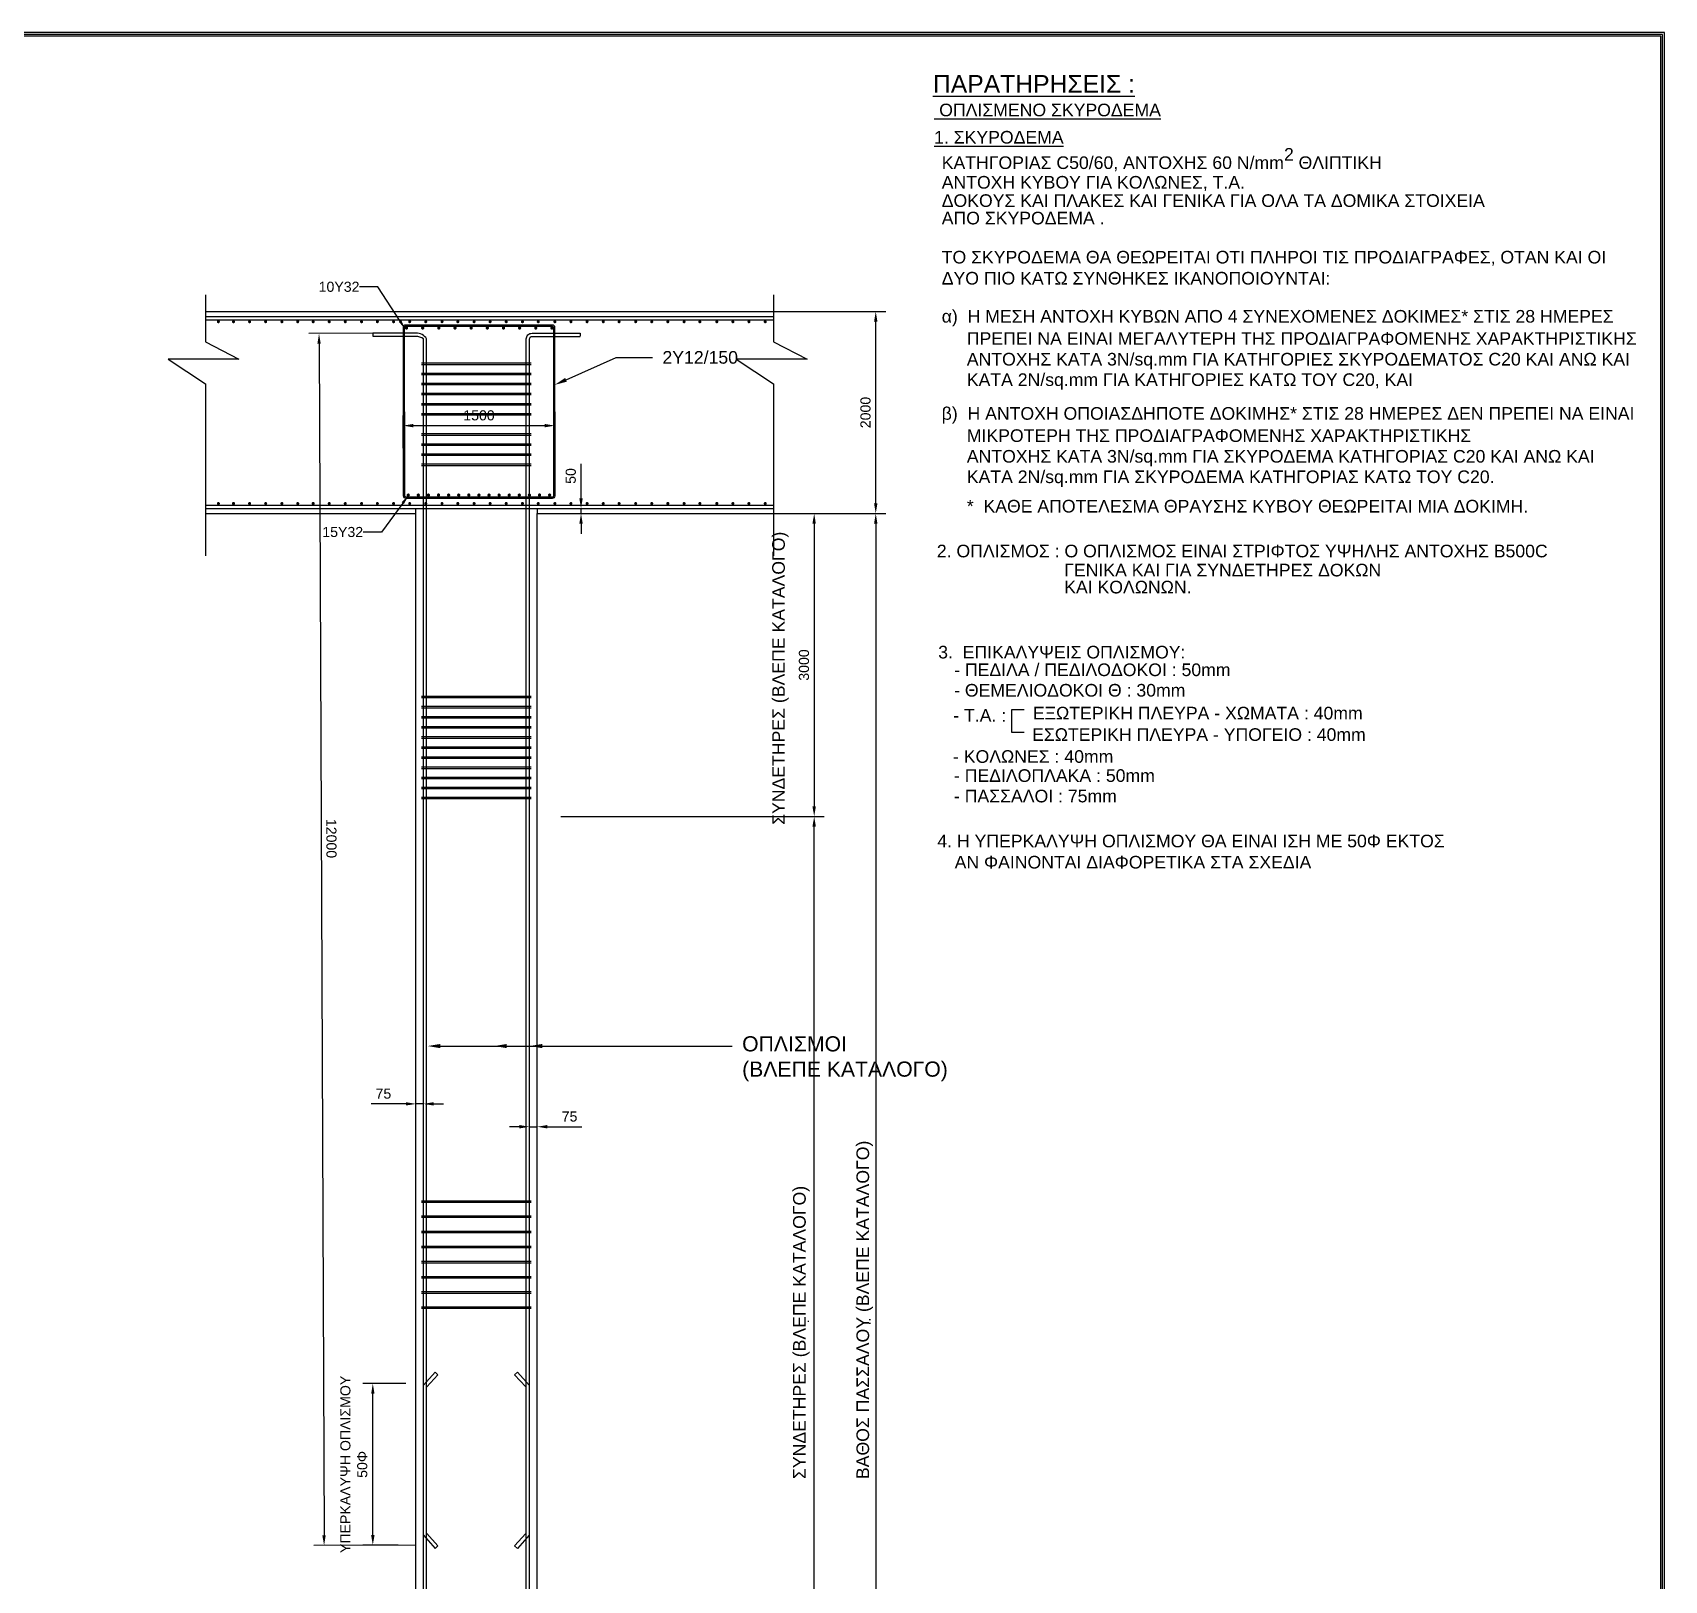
# Model space of a CAD drawing. Header units: inches. Extents: x 3 to 172, y -62 to 57.
# Drawn here: x 48.02 to 80.33, y -37.73 to -7.08 of the extents above; entities that cross this region are included whole.
import ezdxf
from ezdxf import colors
from ezdxf.entities.mleader import LeaderData, LeaderLine
from ezdxf.math import Vec2, Vec3

# ---------------------------------------------------------------- set-up
doc = ezdxf.new("R2010")
doc.units = ezdxf.units.IN
doc.header["$MEASUREMENT"] = 0
for name, color, linetype in [('3', 1, 'Continuous'), ('6', 7, 'Continuous'), ('BORDER-1', 5, 'Continuous'), ('column text block a', 3, 'Continuous'), ('DOMENSIONS', 1, 'Continuous'), ('KTIRIO', 3, 'Continuous'), ('REINFORCEMENT', 6, 'Continuous'), ('SLAB AREAS', 7, 'Continuous'), ('TEXT', 3, 'Continuous')]:
    doc.layers.add(name, color=color, linetype=linetype)
doc.layers.add('REIFORCEMENT', color=6, linetype='Continuous', lineweight=0)
doc.styles.add('arial greek', font='arial.ttf')
doc.styles.get("Standard").update_dxf_attribs({"font": 'arial.ttf'})
doc.styles.add('STYLE1', font='arial.ttf')
doc.dimstyles.new('1-50', dxfattribs={"dimtxt": 0.2, "dimasz": 0.2, "dimexe": 0.2, "dimexo": 0, "dimgap": 0.1, "dimtad": 1, "dimdec": 0, "dimlfac": 500, "dimzin": 1, "dimdsep": 46, "dimtxsty": 'arial greek', "dimcen": 0.02, "dimclrd": 1, "dimclre": 1, "dimclrt": 3, "dimadec": 3, "dimazin": 0, "dimtfac": 0.1, "dimtdec": 0, "dimtmove": 0, "dimatfit": 2, "dimfxl": 1, "dimtolj": 1, "dimtzin": 0, "dimarcsym": 0})
doc.dimstyles.new('1-50 NEW', dxfattribs={"dimtxt": 0.2, "dimasz": 0.2, "dimexe": 0.2, "dimexo": 0, "dimgap": 0.1, "dimtad": 1, "dimdec": 0, "dimlfac": 500, "dimzin": 1, "dimdsep": 46, "dimtxsty": 'arial greek', "dimcen": 0.02, "dimclrd": 1, "dimclre": 1, "dimclrt": 3, "dimadec": 3, "dimazin": 0, "dimtfac": 0.1, "dimtdec": 0, "dimtmove": 0, "dimatfit": 2, "dimfxl": 1, "dimtolj": 1, "dimtzin": 0, "dimarcsym": 0})

# ---------------------------------------------------------------- blocks, each defined once
blk = doc.blocks.new('*D318')
at = {"layer": 'DefPoints', "color": 0, "linetype": 'Continuous', "transparency": 16777216}
for p in [(62.816, -16.6), (62.816, -48.6), (64.716, -48.6)]:
    blk.add_point(p, dxfattribs=at)
at = {"layer": 'DOMENSIONS', "color": 1, "linetype": 'Continuous', "lineweight": -2, "transparency": 16777216}
for p, q in [((62.816, -16.6), (64.916, -16.6)), ((64.716, -16.8), (64.716, -48.4)), ((62.816, -48.6), (64.916, -48.6))]:
    blk.add_line(p, q, dxfattribs=at)
at = {"layer": 'DOMENSIONS', "color": 1, "linetype": 'Continuous', "transparency": 16777216}
for points in [[(64.683, -16.8), (64.75, -16.8), (64.716, -16.6)], [(64.683, -48.4), (64.75, -48.4), (64.716, -48.6)]]:
    blk.add_solid(points, dxfattribs=at)
at = {"layer": 'DOMENSIONS', "color": 3, "linetype": 'Continuous', "transparency": 16777216, "insert": (64.516, -32.6), "char_height": 0.2, "attachment_point": 5, "rotation": 90, "style": 'arial greek'}
blk.add_mtext('\\A1;..', dxfattribs=at)
blk = doc.blocks.new('*D329')
at = {"layer": 'DefPoints', "color": 0, "linetype": 'Continuous', "transparency": 16777216}
for p in [(55.51, -13.03), (53.791, -37.037), (55.61, -37.03)]:
    blk.add_point(p, dxfattribs=at)
at = {"layer": 'DOMENSIONS', "color": 1, "linetype": 'Continuous', "lineweight": -2, "transparency": 16777216}
for p, q in [((55.51, -13.03), (53.491, -13.038)), ((53.692, -13.237), (53.79, -36.837)), ((55.61, -37.03), (53.591, -37.038))]:
    blk.add_line(p, q, dxfattribs=at)
at = {"layer": 'DOMENSIONS', "color": 1, "linetype": 'Continuous', "transparency": 16777216}
for points in [[(53.725, -13.237), (53.658, -13.237), (53.691, -13.037)], [(53.823, -36.837), (53.757, -36.837), (53.791, -37.037)]]:
    blk.add_solid(points, dxfattribs=at)
at = {"layer": 'DOMENSIONS', "color": 3, "linetype": 'Continuous', "transparency": 16777216, "insert": (53.935, -23.036), "char_height": 0.2, "attachment_point": 5, "rotation": 270.2387, "style": 'arial greek'}
blk.add_mtext('\\A1;12000', dxfattribs=at)
blk = doc.blocks.new('*D330')
at = {"layer": 'DefPoints', "color": 0, "transparency": 16777216}
for p in [(54.756, -33.83), (55.407, -33.83), (55.257, -37.03)]:
    blk.add_point(p, dxfattribs=at)
at = {"layer": 'SLAB AREAS', "color": 1, "lineweight": -2, "transparency": 16777216}
for p, q in [((55.407, -33.83), (54.556, -33.83)), ((54.756, -36.83), (54.756, -34.03)), ((55.257, -37.03), (54.556, -37.03))]:
    blk.add_line(p, q, dxfattribs=at)
at = {"layer": 'SLAB AREAS', "color": 1, "transparency": 16777216}
for points in [[(54.723, -34.03), (54.79, -34.03), (54.756, -33.83)], [(54.723, -36.83), (54.79, -36.83), (54.756, -37.03)]]:
    blk.add_solid(points, dxfattribs=at)
at = {"layer": 'SLAB AREAS', "color": 3, "transparency": 16777216, "insert": (54.381, -35.43), "char_height": 0.2, "attachment_point": 5, "rotation": 90, "style": 'arial greek'}
blk.add_mtext('\\A1;{\\fArial|b0|i0|c161|p34;ΥΠΕΡΚΑΛΥΨΗ ΟΠΛΙΣΜΟΥ\\P50Φ}', dxfattribs=at)
blk = doc.blocks.new('*D343')
at = {"layer": 'DefPoints', "color": 0, "linetype": 'Continuous', "transparency": 16777216}
for p in [(58.48, -16.6), (58.48, -22.6), (63.497, -22.6)]:
    blk.add_point(p, dxfattribs=at)
at = {"layer": 'DOMENSIONS', "color": 1, "linetype": 'Continuous', "lineweight": -2, "transparency": 16777216}
for p, q in [((58.48, -16.6), (63.697, -16.6)), ((63.497, -16.8), (63.497, -22.4)), ((58.48, -22.6), (63.697, -22.6))]:
    blk.add_line(p, q, dxfattribs=at)
at = {"layer": 'DOMENSIONS', "color": 1, "linetype": 'Continuous', "transparency": 16777216}
for points in [[(63.463, -16.8), (63.53, -16.8), (63.497, -16.6)], [(63.463, -22.4), (63.53, -22.4), (63.497, -22.6)]]:
    blk.add_solid(points, dxfattribs=at)
at = {"layer": 'DOMENSIONS', "color": 3, "linetype": 'Continuous', "transparency": 16777216, "insert": (63.295, -19.6), "char_height": 0.2, "attachment_point": 5, "rotation": 90, "style": 'arial greek'}
blk.add_mtext('\\A1;3000', dxfattribs=at)
blk = doc.blocks.new('*D332')
at = {"layer": '3', "color": 1, "lineweight": -2, "transparency": 16777216}
for p, q in [((61.088, -22.6), (63.697, -22.6)), ((63.497, -42.4), (63.497, -22.8)), ((61.088, -42.6), (63.697, -42.6))]:
    blk.add_line(p, q, dxfattribs=at)
at = {"layer": '3', "color": 1, "transparency": 16777216}
for points in [[(63.463, -22.8), (63.53, -22.8), (63.497, -22.6)], [(63.463, -42.4), (63.53, -42.4), (63.497, -42.6)]]:
    blk.add_solid(points, dxfattribs=at)
at = {"layer": 'DefPoints', "color": 0, "transparency": 16777216}
for p in [(61.088, -22.6), (63.497, -22.6), (61.088, -42.6)]:
    blk.add_point(p, dxfattribs=at)
at = {"layer": '3', "color": 3, "transparency": 16777216, "insert": (63.297, -32.6), "char_height": 0.2, "attachment_point": 5, "rotation": 90, "style": 'arial greek'}
blk.add_mtext('\\A1;.', dxfattribs=at)
blk = doc.blocks.new('*D333')
at = {"layer": 'DefPoints', "color": 0, "linetype": 'Continuous', "transparency": 16777216}
for p in [(58.359, -14.86), (55.359, -15.306), (58.359, -15.306)]:
    blk.add_point(p, dxfattribs=at)
at = {"layer": 'TEXT', "color": 1, "linetype": 'Continuous', "lineweight": -2, "transparency": 16777216}
for p, q in [((55.359, -15.306), (55.359, -14.66)), ((55.559, -14.86), (58.159, -14.86)), ((58.359, -15.306), (58.359, -14.66))]:
    blk.add_line(p, q, dxfattribs=at)
at = {"layer": 'TEXT', "color": 1, "linetype": 'Continuous', "transparency": 16777216}
for points in [[(55.559, -14.826), (55.559, -14.893), (55.359, -14.86)], [(58.159, -14.826), (58.159, -14.893), (58.359, -14.86)]]:
    blk.add_solid(points, dxfattribs=at)
at = {"layer": 'TEXT', "color": 3, "linetype": 'Continuous', "transparency": 16777216, "insert": (56.859, -14.657), "char_height": 0.2, "attachment_point": 5, "style": 'arial greek'}
blk.add_mtext('\\A1;1500', dxfattribs=at)
blk = doc.blocks.new('*D344')
at = {"layer": 'DefPoints', "color": 0, "linetype": 'Continuous', "transparency": 16777216}
for p in [(61.64, -12.6), (64.716, -12.6), (61.64, -16.6)]:
    blk.add_point(p, dxfattribs=at)
at = {"layer": 'REIFORCEMENT', "color": 1, "linetype": 'Continuous', "lineweight": -2, "transparency": 16777216}
for p, q in [((61.64, -12.6), (64.916, -12.6)), ((64.716, -16.4), (64.716, -12.8)), ((61.64, -16.6), (64.916, -16.6))]:
    blk.add_line(p, q, dxfattribs=at)
at = {"layer": 'REIFORCEMENT', "color": 1, "linetype": 'Continuous', "transparency": 16777216}
for points in [[(64.683, -12.8), (64.75, -12.8), (64.716, -12.6)], [(64.683, -16.4), (64.75, -16.4), (64.716, -16.6)]]:
    blk.add_solid(points, dxfattribs=at)
at = {"layer": 'REIFORCEMENT', "color": 3, "linetype": 'Continuous', "transparency": 16777216, "insert": (64.514, -14.6), "char_height": 0.2, "attachment_point": 5, "rotation": 90, "style": 'arial greek'}
blk.add_mtext('\\A1;2000', dxfattribs=at)
blk = doc.blocks.new('*U316')
at = {"layer": 'column text block a', "color": 6, "linetype": 'Continuous', "const_width": 0.032}
blk.add_lwpolyline([(-0.016, 0, 1), (0.016, 0, 1)], format="xyb", close=True, dxfattribs=at)
blk = doc.blocks.new('*U317')
at = {"layer": 'REIFORCEMENT', "color": 0, "linetype": 'ByBlock', "lineweight": -2}
for p in [(0, 0), (0.32, 0), (0.64, 0), (0.96, 0), (1.28, 0), (1.6, 0), (1.92, 0), (2.24, 0), (2.56, 0), (2.88, 0)]:
    blk.add_blockref('*U316', p, dxfattribs=at)
blk = doc.blocks.new('*U306')
at = {"layer": 'column text block a', "color": 6, "linetype": 'Continuous', "const_width": 0.032}
blk.add_lwpolyline([(-0.016, 0, 1), (0.016, 0, 1)], format="xyb", close=True, dxfattribs=at)
blk = doc.blocks.new('*U307')
at = {"layer": 'REIFORCEMENT', "color": 0, "linetype": 'ByBlock', "lineweight": -2}
for p in [(0, 0), (0.2, 0), (0.4, 0), (0.6, 0), (0.8, 0), (1, 0), (1.2, 0), (1.4, 0), (1.6, 0), (1.8, 0), (2, 0), (2.2, 0), (2.4, 0), (2.6, 0), (2.8, 0)]:
    blk.add_blockref('*U306', p, dxfattribs=at)
blk = doc.blocks.new('*D345')
at = {"layer": 'DefPoints', "color": 0, "linetype": 'Continuous', "transparency": 16777216}
for p in [(58.01, -16.5), (58.01, -16.6), (58.88, -16.5)]:
    blk.add_point(p, dxfattribs=at)
at = {"layer": 'REIFORCEMENT', "color": 1, "linetype": 'Continuous', "lineweight": -2, "transparency": 16777216}
for p, q in [((58.88, -16.3), (58.88, -15.614)), ((58.01, -16.5), (59.08, -16.5)), ((58.01, -16.6), (59.08, -16.6)), ((58.88, -16.6), (58.88, -16.5)), ((58.88, -16.8), (58.88, -17))]:
    blk.add_line(p, q, dxfattribs=at)
at = {"layer": 'REIFORCEMENT', "color": 1, "linetype": 'Continuous', "transparency": 16777216}
for points in [[(58.846, -16.3), (58.913, -16.3), (58.88, -16.5)], [(58.846, -16.8), (58.913, -16.8), (58.88, -16.6)]]:
    blk.add_solid(points, dxfattribs=at)
at = {"layer": 'REIFORCEMENT', "color": 3, "linetype": 'Continuous', "transparency": 16777216, "insert": (58.677, -15.857), "char_height": 0.2, "attachment_point": 5, "rotation": 90, "style": 'arial greek'}
blk.add_mtext('\\A1;50', dxfattribs=at)
blk = doc.blocks.new('*D338')
at = {"layer": 'DefPoints', "color": 0, "linetype": 'Continuous', "transparency": 16777216}
for p in [(58.01, -28.744), (57.86, -28.806), (58.01, -28.806)]:
    blk.add_point(p, dxfattribs=at)
at = {"layer": 'REIFORCEMENT', "color": 1, "linetype": 'Continuous', "lineweight": -2, "transparency": 16777216}
for p, q in [((57.66, -28.744), (57.46, -28.744)), ((57.86, -28.806), (57.86, -28.544)), ((57.86, -28.744), (58.01, -28.744)), ((58.01, -28.806), (58.01, -28.544)), ((58.21, -28.744), (58.896, -28.744))]:
    blk.add_line(p, q, dxfattribs=at)
at = {"layer": 'REIFORCEMENT', "color": 1, "linetype": 'Continuous', "transparency": 16777216}
for points in [[(57.66, -28.71), (57.66, -28.777), (57.86, -28.744)], [(58.21, -28.71), (58.21, -28.777), (58.01, -28.744)]]:
    blk.add_solid(points, dxfattribs=at)
at = {"layer": 'REIFORCEMENT', "color": 3, "linetype": 'Continuous', "transparency": 16777216, "insert": (58.653, -28.542), "char_height": 0.2, "attachment_point": 5, "style": 'arial greek'}
blk.add_mtext('\\A1;75', dxfattribs=at)
blk = doc.blocks.new('*D339')
at = {"layer": 'DefPoints', "color": 0, "linetype": 'Continuous', "transparency": 16777216}
for p in [(55.61, -28.291), (55.61, -28.566), (55.758, -28.566)]:
    blk.add_point(p, dxfattribs=at)
at = {"layer": 'REIFORCEMENT', "color": 1, "linetype": 'Continuous', "lineweight": -2, "transparency": 16777216}
for p, q in [((55.61, -28.566), (55.61, -28.091)), ((55.758, -28.566), (55.758, -28.091)), ((55.41, -28.291), (54.723, -28.291)), ((55.758, -28.291), (55.61, -28.291)), ((55.958, -28.291), (56.158, -28.291))]:
    blk.add_line(p, q, dxfattribs=at)
at = {"layer": 'REIFORCEMENT', "color": 1, "linetype": 'Continuous', "transparency": 16777216}
for points in [[(55.41, -28.257), (55.41, -28.324), (55.61, -28.291)], [(55.958, -28.257), (55.958, -28.324), (55.758, -28.291)]]:
    blk.add_solid(points, dxfattribs=at)
at = {"layer": 'REIFORCEMENT', "color": 3, "linetype": 'Continuous', "transparency": 16777216, "insert": (54.966, -28.089), "char_height": 0.2, "attachment_point": 5, "style": 'arial greek'}
blk.add_mtext('\\A1;75', dxfattribs=at)

msp = doc.modelspace()

# ---------------------------------------------------------------- linework, layer by layer
at = {"layer": '3', "color": 1}
for points in [[(51.4411, -12.2709), (51.4411, -13.1982), (52.1058, -13.5426), (50.7026, -13.5426), (51.4411, -14.0345), (51.4411, -17.4362)], [(62.6917, -12.2709), (62.6917, -13.1982), (63.3563, -13.5426), (61.9531, -13.5426), (62.6917, -14.0345), (62.6917, -17.4362)]]:
    msp.add_lwpolyline(points, dxfattribs=at)
at = {"layer": '3', "color": 3}
for points in [[(51.4411, -12.5998), (62.6917, -12.5998)], [(51.4411, -16.5998), (55.6096, -16.5998)], [(55.6096, -48.5998), (55.6096, -16.5998)], [(58.0096, -16.5998), (62.6917, -16.5998)], [(58.0096, -48.5998), (58.0096, -16.5998)]]:
    msp.add_lwpolyline(points, dxfattribs=at)
at = {"layer": '3', "color": 6}
for points in [[(51.4411, -12.6998), (62.6917, -12.6998)], [(51.4411, -12.7638), (62.6917, -12.7638)], [(51.4411, -16.4358), (62.6917, -16.4358)], [(51.4411, -16.4998), (62.6917, -16.4998)]]:
    msp.add_lwpolyline(points, dxfattribs=at)
at = {"layer": '3'}
for points in [[(55.7224, -13.6183), (57.895, -13.6183)], [(55.7224, -13.6463), (57.895, -13.6463)], [(55.7224, -13.8183), (57.895, -13.8183)], [(55.7224, -13.8463), (57.895, -13.8463)], [(55.7224, -14.0183), (57.895, -14.0183)], [(55.7224, -14.0463), (57.895, -14.0463)], [(55.7224, -14.2183), (57.895, -14.2183)], [(55.7224, -14.2463), (57.895, -14.2463)], [(55.7224, -14.4183), (57.895, -14.4183)], [(55.7224, -14.4463), (57.895, -14.4463)], [(55.7224, -14.6183), (57.895, -14.6183)], [(55.7224, -14.6463), (57.895, -14.6463)], [(55.7224, -15.0183), (57.895, -15.0183)], [(55.7224, -15.0463), (57.895, -15.0463)], [(55.7224, -15.2183), (57.895, -15.2183)], [(55.7224, -15.2463), (57.895, -15.2463)], [(55.7224, -15.4183), (57.895, -15.4183)], [(55.7224, -15.4463), (57.895, -15.4463)], [(55.7224, -15.6183), (57.895, -15.6183)], [(55.7224, -15.6463), (57.895, -15.6463)], [(55.7224, -20.2183), (57.895, -20.2183)], [(55.7224, -20.2463), (57.895, -20.2463)], [(55.7224, -20.4183), (57.895, -20.4183)], [(55.7224, -20.4463), (57.895, -20.4463)], [(55.7224, -20.6183), (57.895, -20.6183)], [(55.7224, -20.6463), (57.895, -20.6463)], [(55.7224, -20.8183), (57.895, -20.8183)], [(55.7224, -20.8463), (57.895, -20.8463)], [(55.7224, -21.0183), (57.895, -21.0183)], [(55.7224, -21.0463), (57.895, -21.0463)], [(55.7224, -21.2183), (57.895, -21.2183)], [(55.7224, -21.2463), (57.895, -21.2463)], [(55.7224, -21.4183), (57.895, -21.4183)], [(55.7224, -21.4463), (57.895, -21.4463)], [(55.7224, -21.6183), (57.895, -21.6183)], [(55.7224, -21.6463), (57.895, -21.6463)], [(55.7224, -21.8183), (57.895, -21.8183)], [(55.7224, -21.8463), (57.895, -21.8463)], [(55.7224, -22.0183), (57.895, -22.0183)], [(55.7224, -22.0463), (57.895, -22.0463)], [(55.7224, -22.2183), (57.895, -22.2183)], [(55.7224, -22.2463), (57.895, -22.2463)], [(55.7224, -30.2089), (57.895, -30.2089)], [(55.7224, -30.2369), (57.895, -30.2369)], [(55.7224, -30.5089), (57.895, -30.5089)], [(55.7224, -30.5369), (57.895, -30.5369)], [(55.7224, -30.8089), (57.895, -30.8089)], [(55.7224, -30.8369), (57.895, -30.8369)], [(55.7224, -31.1089), (57.895, -31.1089)], [(55.7224, -31.1369), (57.895, -31.1369)], [(55.7224, -31.4089), (57.895, -31.4089)], [(55.7224, -31.4369), (57.895, -31.4369)], [(55.7224, -31.7089), (57.895, -31.7089)], [(55.7224, -31.7369), (57.895, -31.7369)], [(55.7224, -32.0089), (57.895, -32.0089)], [(55.7224, -32.0369), (57.895, -32.0369)], [(55.7224, -32.3089), (57.895, -32.3089)], [(55.7224, -32.3369), (57.895, -32.3369)]]:
    msp.add_lwpolyline(points, dxfattribs=at)
at = {"layer": '6', "linetype": 'Continuous'}
msp.add_lwpolyline([(67.6583, -20.4885), (67.4064, -20.4885), (67.4064, -20.9328), (67.6583, -20.9328)], dxfattribs=at)
at = {"layer": 'BORDER-1', "color": 2}
for p, q in [((80.3343, -7.0772), (3.3856, -7.0772)), ((80.3343, -61.8145), (80.3343, -7.0772)), ((80.2993, -7.1122), (3.4206, -7.1122)), ((80.2643, -7.1472), (3.4556, -7.1472)), ((80.2643, -61.7445), (80.2643, -7.1472)), ((80.2993, -61.7795), (80.2993, -7.1122))]:
    msp.add_line(p, q, dxfattribs=at)
at = {"layer": 'column text block a', "color": 6, "linetype": 'Continuous'}
for points in [[(58.3086, -16.3014), (55.4144, -16.3014, -0.4139467), (55.3644, -16.2514), (55.3613, -12.9128, -0.4144805), (55.4113, -12.8628), (58.3056, -12.8628, -0.4139467), (58.3556, -12.9127), (58.3586, -16.2513, -0.4144805)], [(58.3086, -16.2774), (55.4144, -16.2774, -0.4139467), (55.3884, -16.2514), (55.3853, -12.9128, -0.4144805), (55.4113, -12.8868), (58.3056, -12.8868, -0.4139467), (58.3316, -12.9127), (58.3346, -16.2514, -0.4144805)]]:
    msp.add_lwpolyline(points, format="xyb", close=True, dxfattribs=at)
at = {"layer": 'KTIRIO', "color": 6}
for p, q in [((55.7596, -33.8638), (55.9882, -33.601)), ((57.8523, -33.8638), (57.6237, -33.601)), ((55.8236, -33.8953), (56.0467, -33.6555)), ((57.7883, -33.8953), (57.5651, -33.6555)), ((55.7596, -36.8328), (55.9882, -37.0956)), ((55.8236, -36.8013), (56.0467, -37.0411)), ((57.7883, -36.8013), (57.5651, -37.0411)), ((57.8523, -36.8328), (57.6237, -37.0956))]:
    msp.add_line(p, q, dxfattribs=at)
at = {"layer": 'KTIRIO', "color": 6, "flags": 128}
for points in [[(56.0467, -33.6555), (55.9882, -33.601)], [(57.5651, -33.6555), (57.6237, -33.601)], [(56.0467, -37.0411), (55.9882, -37.0956)], [(57.5651, -37.0411), (57.6237, -37.0956)]]:
    msp.add_lwpolyline(points, dxfattribs=at)
at = {"layer": 'REINFORCEMENT', "color": 6, "linetype": 'Continuous'}
for p, q in [((54.7578, -13.0297), (54.7578, -13.0897)), ((58.8596, -13.0297), (58.8596, -13.0897))]:
    msp.add_line(p, q, dxfattribs=at)
at = {"layer": 'REINFORCEMENT', "color": 6, "linetype": 'Continuous', "const_width": 0.03}
for points in [[(51.6823, -12.8021, 1), (51.7123, -12.8021, 1)], [(51.9823, -12.8021, 1), (52.0123, -12.8021, 1)], [(52.3006, -12.8021, 1), (52.3306, -12.8021, 1)], [(52.6188, -12.8021, 1), (52.6488, -12.8021, 1)], [(52.941, -12.8021, 1), (52.971, -12.8021, 1)], [(53.2535, -12.8021, 1), (53.2835, -12.8021, 1)], [(53.5598, -12.8021, 1), (53.5898, -12.8021, 1)], [(53.878, -12.8021, 1), (53.908, -12.8021, 1)], [(54.1963, -12.8021, 1), (54.2263, -12.8021, 1)], [(54.5184, -12.8021, 1), (54.5484, -12.8021, 1)], [(54.831, -12.8021, 1), (54.861, -12.8021, 1)], [(55.1529, -12.8021, 1), (55.1829, -12.8021, 1)], [(55.4712, -12.8021, 1), (55.5012, -12.8021, 1)], [(55.7895, -12.8021, 1), (55.8195, -12.8021, 1)], [(56.1116, -12.8021, 1), (56.1416, -12.8021, 1)], [(56.4242, -12.8021, 1), (56.4542, -12.8021, 1)], [(56.7461, -12.8021, 1), (56.7761, -12.8021, 1)], [(57.0644, -12.8021, 1), (57.0944, -12.8021, 1)], [(57.3827, -12.8021, 1), (57.4127, -12.8021, 1)], [(57.7048, -12.8021, 1), (57.7348, -12.8021, 1)], [(58.0173, -12.8021, 1), (58.0473, -12.8021, 1)], [(58.3472, -12.8021, 1), (58.3772, -12.8021, 1)], [(58.6654, -12.8021, 1), (58.6954, -12.8021, 1)], [(58.9837, -12.8021, 1), (59.0137, -12.8021, 1)], [(59.3058, -12.8021, 1), (59.3358, -12.8021, 1)], [(59.6184, -12.8021, 1), (59.6484, -12.8021, 1)], [(59.9469, -12.8021, 1), (59.9769, -12.8021, 1)], [(60.2652, -12.8021, 1), (60.2952, -12.8021, 1)], [(60.5834, -12.8021, 1), (60.6134, -12.8021, 1)], [(60.9056, -12.8021, 1), (60.9356, -12.8021, 1)], [(61.2181, -12.8021, 1), (61.2481, -12.8021, 1)], [(61.5538, -12.8021, 1), (61.5838, -12.8021, 1)], [(61.8721, -12.8021, 1), (61.9021, -12.8021, 1)], [(62.1904, -12.8021, 1), (62.2204, -12.8021, 1)], [(62.5125, -12.8021, 1), (62.5425, -12.8021, 1)], [(51.6823, -16.4018, 1), (51.7123, -16.4018, 1)], [(51.9823, -16.4018, 1), (52.0123, -16.4018, 1)], [(52.3006, -16.4018, 1), (52.3306, -16.4018, 1)], [(52.6188, -16.4018, 1), (52.6488, -16.4018, 1)], [(52.941, -16.4018, 1), (52.971, -16.4018, 1)], [(53.2535, -16.4018, 1), (53.2835, -16.4018, 1)], [(53.5598, -16.4018, 1), (53.5898, -16.4018, 1)], [(53.878, -16.4018, 1), (53.908, -16.4018, 1)], [(54.1963, -16.4018, 1), (54.2263, -16.4018, 1)], [(54.5184, -16.4018, 1), (54.5484, -16.4018, 1)], [(54.831, -16.4018, 1), (54.861, -16.4018, 1)], [(55.1529, -16.4018, 1), (55.1829, -16.4018, 1)], [(55.4712, -16.4018, 1), (55.5012, -16.4018, 1)], [(55.7895, -16.4018, 1), (55.8195, -16.4018, 1)], [(56.1116, -16.4018, 1), (56.1416, -16.4018, 1)], [(56.4242, -16.4018, 1), (56.4542, -16.4018, 1)], [(56.7461, -16.4018, 1), (56.7761, -16.4018, 1)], [(57.0644, -16.4018, 1), (57.0944, -16.4018, 1)], [(57.3827, -16.4018, 1), (57.4127, -16.4018, 1)], [(57.7048, -16.4018, 1), (57.7348, -16.4018, 1)], [(58.0173, -16.4018, 1), (58.0473, -16.4018, 1)], [(58.3472, -16.4018, 1), (58.3772, -16.4018, 1)], [(58.6654, -16.4018, 1), (58.6954, -16.4018, 1)], [(58.9837, -16.4018, 1), (59.0137, -16.4018, 1)], [(59.3058, -16.4018, 1), (59.3358, -16.4018, 1)], [(59.6184, -16.4018, 1), (59.6484, -16.4018, 1)], [(59.9469, -16.4018, 1), (59.9769, -16.4018, 1)], [(60.2652, -16.4018, 1), (60.2952, -16.4018, 1)], [(60.5834, -16.4018, 1), (60.6134, -16.4018, 1)], [(60.9056, -16.4018, 1), (60.9356, -16.4018, 1)], [(61.2181, -16.4018, 1), (61.2481, -16.4018, 1)], [(61.5538, -16.4018, 1), (61.5838, -16.4018, 1)], [(61.8721, -16.4018, 1), (61.9021, -16.4018, 1)], [(62.1904, -16.4018, 1), (62.2204, -16.4018, 1)], [(62.5125, -16.4018, 1), (62.5425, -16.4018, 1)]]:
    msp.add_lwpolyline(points, format="xyb", close=True, dxfattribs=at)
at = {"layer": 'REINFORCEMENT', "color": 6, "linetype": 'Continuous'}
for points in [[(55.8218, -46.0074), (55.8218, -13.1437, 0.2754134), (55.6078, -13.0297), (54.7578, -13.0297)], [(55.7578, -46.0074), (55.7578, -13.1437, 0.1852419), (55.6078, -13.0937), (54.7578, -13.0937)], [(57.7956, -46.0074), (57.7956, -13.1437, -0.4142136), (57.9096, -13.0297), (58.8596, -13.0297)], [(57.8596, -46.0074), (57.8596, -13.1437, -0.4142136), (57.9096, -13.0937), (58.8596, -13.0937)]]:
    msp.add_lwpolyline(points, format="xyb", dxfattribs=at)
at = {"layer": 'SLAB AREAS', "color": 3}
msp.add_lwpolyline([(55.6096, -16.5998), (55.6096, -16.4998), (58.0096, -16.4998), (58.0096, -16.5998)], dxfattribs=at)

# ---------------------------------------------------------------- block references
at = {"layer": 'REIFORCEMENT', "linetype": 'Continuous'}
for name, p in [('*U317', (55.4234, -12.9264)), ('*U307', (55.4573, -16.2348))]:
    msp.add_blockref(name, p, dxfattribs=at)

# ---------------------------------------------------------------- texts
for s, p in [('ΣΥΝΔΕΤΗΡΕΣ (ΒΛΕΠΕ ΚΑΤΑΛΟΓΟ)', (62.9156, -22.7657)), ('ΒΑΘΟΣ ΠΑΣΣΑΛΟΥ (ΒΛΕΠΕ ΚΑΤΑΛΟΓΟ)', (64.5843, -35.7205)), ('ΣΥΝΔΕΤΗΡΕΣ (ΒΛΕΠΕ ΚΑΤΑΛΟΓΟ)', (63.3291, -35.7205))]:
    msp.add_text(s, height=0.25, rotation=90).set_placement(p)
at = {"layer": 'TEXT', "style": 'STYLE1'}
for s, height, p in [('%%uΠΑΡΑΤΗΡΗΣΕΙΣ :', 0.35, (65.8496, -8.267)), ('%%u OΠΛΙΣΜΕΝΟ ΣΚΥΡΟΔΕΜΑ', 0.25, (65.8759, -8.7339)), ('%%u1. ΣΚΥΡΟΔΕΜΑ', 0.25, (65.8724, -9.2739)), ('2', 0.25, (72.8015, -9.612)), (' ΚΑΤΗΓΟΡΙΑΣ C50/60, ANTOXHΣ 60 Ν/mm   ΘΛΙΠΤΙΚΗ', 0.25, (65.9262, -9.7775)), ('ANTOXH KYBOY ΓΙΑ ΚΟΛΩΝΕΣ, Τ.Α.', 0.25, (66.0229, -10.1659)), ('ΔΟΚΟΥΣ ΚΑΙ ΠΛΑΚΕΣ ΚΑΙ ΓΕΝΙΚΑ ΓΙΑ ΟΛΑ ΤΑ ΔΟΜΙΚΑ ΣΤΟΙΧΕΙΑ', 0.25, (66.0229, -10.5285)), ('AΠΟ ΣΚΥΡΟΔΕΜΑ .', 0.25, (66.0229, -10.8748)), ('TO ΣΚΥΡΟΔΕΜΑ ΘΑ ΘΕΩΡΕΙΤΑΙ ΟΤΙ ΠΛΗΡΟΙ ΤΙΣ ΠΡΟΔΙΑΓΡΑΦΕΣ, ΟΤΑΝ ΚΑΙ OI', 0.25, (66.0229, -11.6484)), ('ΔΥΟ ΠΙΟ ΚΑΤΩ ΣΥΝΘΗΚΕΣ ΙΚΑΝΟΠΟΙΟΥΝΤΑΙ:', 0.25, (66.0229, -12.0657)), ('α)  Η ΜΕΣΗ ΑΝΤΟΧΗ ΚΥΒΩΝ ΑΠΟ 4 ΣΥΝΕΧΟΜΕΝΕΣ ΔΟΚΙΜΕΣ* ΣΤΙΣ 28 ΗΜΕΡΕΣ ', 0.25, (66.0229, -12.8199)), ('ΠΡΕΠΕΙ ΝΑ ΕΙΝΑΙ ΜΕΓΑΛΥΤΕΡΗ ΤΗΣ ΠΡΟΔΙΑΓΡΑΦΟΜΕΝΗΣ ΧΑΡΑΚΤΗΡΙΣΤΙΚΗΣ', 0.25, (66.52, -13.2595)), ('ANTOXHΣ ΚΑΤΑ 3Ν/sq.mm ΓΙΑ ΚΑΤΗΓΟΡΙΕΣ ΣΚΥΡΟΔΕΜΑΤΟΣ C20 KAI ANΩ ΚΑΙ', 0.25, (66.52, -13.669)), ('KATA 2N/sq.mm ΓΙΑ ΚΑΤΗΓΟΡΙΕΣ ΚΑΤΩ ΤΟΥ C20, KAI', 0.25, (66.52, -14.0742)), ('β)  Η ΑΝΤΟΧΗ ΟΠΟΙΑΣΔΗΠΟΤΕ ΔΟΚΙΜΗΣ* ΣΤΙΣ 28 ΗΜΕΡΕΣ ΔΕΝ ΠΡΕΠΕΙ ΝΑ ΕΙΝΑΙ ', 0.25, (66.0229, -14.7431)), ('ΜIKΡΟΤΕΡΗ ΤΗΣ ΠΡΟΔΙΑΓΡΑΦΟΜΕΝΗΣ ΧΑΡΑΚΤΗΡΙΣΤΙΚΗΣ', 0.25, (66.52, -15.1827)), ('ANTOXHΣ ΚΑΤΑ 3Ν/sq.mm ΓΙΑ ΣΚΥΡΟΔΕΜΑ ΚΑΤΗΓΟΡΙΑΣ C20 KAI ANΩ ΚΑΙ ', 0.25, (66.52, -15.5923)), ('KATA 2N/sq.mm ΓΙΑ ΣΚΥΡΟΔΕΜΑ ΚΑΤΗΓΟΡΙΑΣ ΚΑΤΩ ΤΟΥ C20.', 0.25, (66.52, -15.9975)), ('*  KAΘΕ ΑΠΟΤΕΛΕΣΜΑ ΘΡΑΥΣΗΣ ΚΥΒΟΥ ΘΕΩΡΕΙΤΑΙ ΜΙΑ ΔΟΚΙΜΗ.', 0.25, (66.52, -16.58)), ('2. ΟΠΛΙΣΜΟΣ : O ΟΠΛΙΣΜΟΣ ΕΙΝΑΙ ΣΤΡΙΦΤΟΣ ΥΨΗΛΗΣ ΑΝΤΟΧΗΣ B500C', 0.25, (65.9262, -17.4679)), ('ΓΕΝΙΚΑ ΚΑΙ ΓΙΑ ΣΥΝΔΕΤΗΡΕΣ ΔΟΚΩΝ', 0.25, (68.4487, -17.8452)), ('ΚΑΙ ΚΟΛΩΝΩΝ.', 0.25, (68.4487, -18.1819)), ('3.  EΠΙΚΑΛΥΨΕΙΣ ΟΠΛΙΣΜΟΥ:', 0.25, (65.9531, -19.4703)), ('- ΠΕΔΙΛΑ / ΠΕΔΙΛΟΔΟΚΟΙ : 50mm', 0.25, (66.2683, -19.8196)), ('- ΘΕΜΕΛΙΟΔΟΚΟΙ Θ : 30mm', 0.25, (66.2683, -20.2251)), ('- T.A. :', 0.25, (66.2511, -20.7229)), ('EΞΩΤΕΡΙΚΗ ΠΛΕΥΡΑ - ΧΩΜΑΤΑ : 40mm', 0.25, (67.8277, -20.6775)), ('ΕΣΩΤΕΡΙΚΗ ΠΛΕΥΡΑ - ΥΠΟΓΕΙΟ : 40mm', 0.25, (67.8129, -21.1025)), ('- KOΛΩΝΕΣ : 40mm', 0.25, (66.247, -21.5372)), ('- ΠΕΔΙΛΟΠΛΑΚΑ : 50mm', 0.25, (66.2651, -21.9146)), ('- ΠΑΣΣΑΛΟΙ : 75mm', 0.25, (66.2651, -22.3201)), ('4. H YΠΕΡΚΑΛΥΨΗ ΟΠΛΙΣΜΟΥ ΘΑ ΕΙΝΑΙ ΙΣΗ ΜΕ 50Φ ΕΚΤΟΣ', 0.25, (65.9358, -23.2103)), ('ΑΝ ΦΑΙΝΟΝΤΑΙ ΔΙΑΦΟΡΕΤΙΚΑ ΣΤΑ ΣΧΕΔΙΑ', 0.25, (66.2791, -23.6297))]:
    msp.add_text(s, height=height, dxfattribs=at).set_placement(p)

# ---------------------------------------------------------------- dimensions: what is measured, and where the dimension line sits
at = {"layer": '3'}
dim = msp.add_linear_dim(base=(63.4968, -22.5998), p1=(61.0882, -42.5998), p2=(61.0882, -22.5998), angle=90, text='.', dimstyle='1-50 NEW', dxfattribs=at)
dim.commit()
dim.dimension.update_dxf_attribs({"geometry": '*D332', "text_midpoint": (63.2968, -32.5998)})
at = {"layer": 'DOMENSIONS', "linetype": 'Continuous'}
dim = msp.add_linear_dim(base=(53.7908, -37.0373), p1=(55.5096, -13.0297), p2=(55.6096, -37.0297), angle=270.23873, dimstyle='1-50', dxfattribs=at)
dim.commit()
dim.dimension.update_dxf_attribs({"geometry": '*D329', "text_midpoint": (53.7325, -23.0373), "dimtype": 161})
dim = msp.add_linear_dim(base=(63.4968, -22.5998), p1=(58.4796, -16.5998), p2=(58.4796, -22.5998), angle=90, dimstyle='1-50', dxfattribs=at)
dim.commit()
dim.dimension.update_dxf_attribs({"geometry": '*D343', "text_midpoint": (63.2946, -19.5998)})
dim = msp.add_aligned_dim(p1=(62.8157, -16.5998), p2=(62.8157, -48.5998), distance=1.9008, text='..', dimstyle='1-50', dxfattribs=at)
dim.commit()
dim.dimension.update_dxf_attribs({"geometry": '*D318', "text_midpoint": (64.5165, -32.5998)})
at = {"layer": 'REIFORCEMENT', "linetype": 'Continuous'}
for p1, p2, distance, picture, middle in [((61.6405, -16.5998), (61.6405, -12.5998), -3.076, '*D344', (64.5144, -14.5998)), ((58.0096, -16.5998), (58.0096, -16.4998), -0.87, '*D345', (58.6775, -15.8569)), ((57.8596, -28.806), (58.0096, -28.806), 0.0622, '*D338', (58.6528, -28.5421))]:
    dim = msp.add_aligned_dim(p1=p1, p2=p2, distance=distance, dimstyle='1-50', dxfattribs=at)
    dim.commit()
    dim.dimension.update_dxf_attribs({"geometry": picture, "text_midpoint": middle})
dim = msp.add_aligned_dim(p1=(55.7578, -28.5661), p2=(55.6096, -28.5661), distance=-0.2755, text='75', dimstyle='1-50', dxfattribs=at)
dim.commit()
dim.dimension.update_dxf_attribs({"geometry": '*D339', "text_midpoint": (54.9664, -28.0889)})
at = {"layer": 'SLAB AREAS'}
dim = msp.add_linear_dim(base=(54.7565, -33.8297), p1=(55.2568, -37.0297), p2=(55.4068, -33.8297), angle=90, text='{\\fArial|b0|i0|c161|p34;ΥΠΕΡΚΑΛΥΨΗ ΟΠΛΙΣΜΟΥ\\P50Φ}', dimstyle='1-50 NEW', dxfattribs=at)
dim.commit()
dim.dimension.update_dxf_attribs({"geometry": '*D330', "text_midpoint": (54.7565, -35.4297), "dimtype": 160})
at = {"layer": 'TEXT', "linetype": 'Continuous'}
dim = msp.add_linear_dim(base=(58.3587, -14.8596), p1=(55.3587, -15.3059), p2=(58.3587, -15.3059), dimstyle='1-50', dxfattribs=at)
dim.commit()
dim.dimension.update_dxf_attribs({"geometry": '*D333', "text_midpoint": (56.8587, -14.6575)})

# ---------------------------------------------------------------- leaders
at = {"layer": '3'}
ml = msp.add_multileader_mtext('Standard', dxfattribs=at)
ml.set_content('', color=256)
ml.set_leader_properties(color=1)
ml.build(insert=Vec2(0, 0))
ml.multileader.update_dxf_attribs({"text_right_attachment_type": 6, "dogleg_length": 0.36, "arrow_head_size": 0.25})
ctx = ml.context
ctx.base_point, ctx.char_height, ctx.arrow_head_size, ctx.landing_gap_size, ctx.plane_origin = Vec3(61.8702, -27.146), 0.35, 0.25, 0.2, Vec3(55.842, -23.146)
ctx.right_attachment = 6
notes = []
notes.append((ctx, [(0, (1, 1, 0), (61.5102, -27.146), (1, 0), 0.36, [(0, [(55.842, -27.146)], 0, [])])]))
ctx.mtext.insert, ctx.mtext.flow_direction = Vec3(62.0702, -26.971), 5
ml = msp.add_multileader_mtext('Standard', dxfattribs=at)
ml.set_content('', color=256)
ml.set_leader_properties(color=1)
ml.build(insert=Vec2(0, 0))
ml.multileader.update_dxf_attribs({"text_right_attachment_type": 6, "dogleg_length": 0.36, "arrow_head_size": 0.25})
ctx = ml.context
ctx.base_point, ctx.char_height, ctx.arrow_head_size, ctx.landing_gap_size, ctx.plane_origin = Vec3(61.5297, -27.146), 0.35, 0.25, 0.2, Vec3(57.16, -23.146)
ctx.right_attachment = 6
notes.append((ctx, [(0, (1, 1, 0), (61.1697, -27.146), (1, 0), 0.36, [(0, [(57.16, -27.146)], 0, [])])]))
ctx.mtext.insert, ctx.mtext.flow_direction = Vec3(61.7297, -26.971), 5
ml = msp.add_multileader_mtext('Standard', dxfattribs=at)
ml.set_content('{\\fArial|b0|i0|c161|p34;ΟΠΛΙΣΜΟΙ\\P(ΒΛΕΠΕ ΚΑΤΑΛΟΓΟ)}', color=256)
ml.set_leader_properties(color=1)
ml.build(insert=Vec2(0, 0))
ml.multileader.update_dxf_attribs({"text_right_attachment_type": 6, "dogleg_length": 0.36, "arrow_head_size": 0.25})
ctx = ml.context
ctx.base_point, ctx.char_height, ctx.arrow_head_size, ctx.landing_gap_size, ctx.plane_origin = Vec3(61.8702, -27.146), 0.3, 0.25, 0.2, Vec3(58.462, -23.146)
ctx.right_attachment = 6
notes.append((ctx, [(0, (1, 1, 0), (61.5102, -27.146), (1, 0), 0.36, [(0, [(57.8608, -27.146)], 0, [])])]))
ctx.mtext.insert, ctx.mtext.flow_direction = Vec3(62.0702, -26.9519), 5
at = {"layer": 'column text block a', "color": 6, "linetype": 'Continuous'}
ml = msp.add_multileader_mtext('Standard', dxfattribs=at)
ml.set_content('2{\\fArial Greek|b0|i0|c161|p34;Y12/150}', color=3, style='STYLE1')
ml.set_leader_properties(color=1)
ml.build(insert=Vec2(0, 0))
ml.multileader.update_dxf_attribs({"dogleg_length": 0.36, "arrow_head_size": 0.25})
ctx = ml.context
ctx.base_point, ctx.char_height, ctx.arrow_head_size, ctx.landing_gap_size, ctx.plane_origin = Vec3(60.2927, -13.5101), 0.25, 0.25, 0.2, Vec3(58.0078, -14.0537)
notes.append((ctx, [(0, (1, 1, 0), (59.5727, -13.5101), (1, 0), 0.72, [(0, [(58.3542, -14.0537)], 0, [])])]))
ctx.mtext.insert, ctx.mtext.flow_direction = Vec3(60.4927, -13.383), 5
at = {"layer": 'TEXT', "linetype": 'Continuous'}
ml = msp.add_multileader_mtext('Standard', dxfattribs=at)
ml.set_content('10Y32', color=3)
ml.set_leader_properties(color=1)
ml.build(insert=Vec2(0, 0))
ml.multileader.update_dxf_attribs({"dogleg_length": 36, "arrow_head_size": 0.18})
ctx = ml.context
ctx.base_point, ctx.char_height, ctx.arrow_head_size, ctx.landing_gap_size, ctx.plane_origin = Vec3(53.7281, -12.1113), 0.2, 0.18, 0.0009, Vec3(55.4944, -12.9413)
ctx.text_align_type = 2
notes.append((ctx, [(0, (1, 1, 0), (54.8526, -12.1113), (-1, 0), 0.36, [(0, [(55.3944, -12.9413)], 0, [])])]))
ctx.mtext.insert, ctx.mtext.alignment, ctx.mtext.flow_direction = Vec3(54.4917, -12.0095), 3, 5
ml = msp.add_multileader_mtext('Standard', dxfattribs=at)
ml.set_content('15Y32', color=3)
ml.set_leader_properties(color=1)
ml.build(insert=Vec2(0, 0))
ml.multileader.update_dxf_attribs({"dogleg_length": 36, "arrow_head_size": 0.18})
ctx = ml.context
ctx.base_point, ctx.char_height, ctx.arrow_head_size, ctx.landing_gap_size, ctx.plane_origin = Vec3(53.8004, -16.9676), 0.2, 0.18, 0.0009, Vec3(55.5016, -16.2435)
ctx.text_align_type = 2
notes.append((ctx, [(0, (1, 1, 0), (54.925, -16.9676), (-1, 0), 0.36, [(0, [(55.4573, -16.2508)], 0, [])])]))
ctx.mtext.insert, ctx.mtext.width, ctx.mtext.alignment, ctx.mtext.flow_direction = Vec3(54.5641, -16.8658), 0.165877, 3, 5
for ctx, leaders in notes:
    for number, flags, end, landing, length, lines in leaders:
        leader = LeaderData()
        leader.index, (leader.has_last_leader_line, leader.has_dogleg_vector, leader.attachment_direction) = number, flags
        leader.last_leader_point, leader.dogleg_vector, leader.dogleg_length = Vec3(end), Vec3(landing), length
        for number, points, colour, breaks in lines:
            line = LeaderLine()
            line.index, line.vertices, line.color, line.breaks = number, Vec3.list(points), colors.encode_raw_color(colour), breaks
            leader.lines.append(line)
        ctx.leaders.append(leader)

doc.saveas('drawing.dxf')
